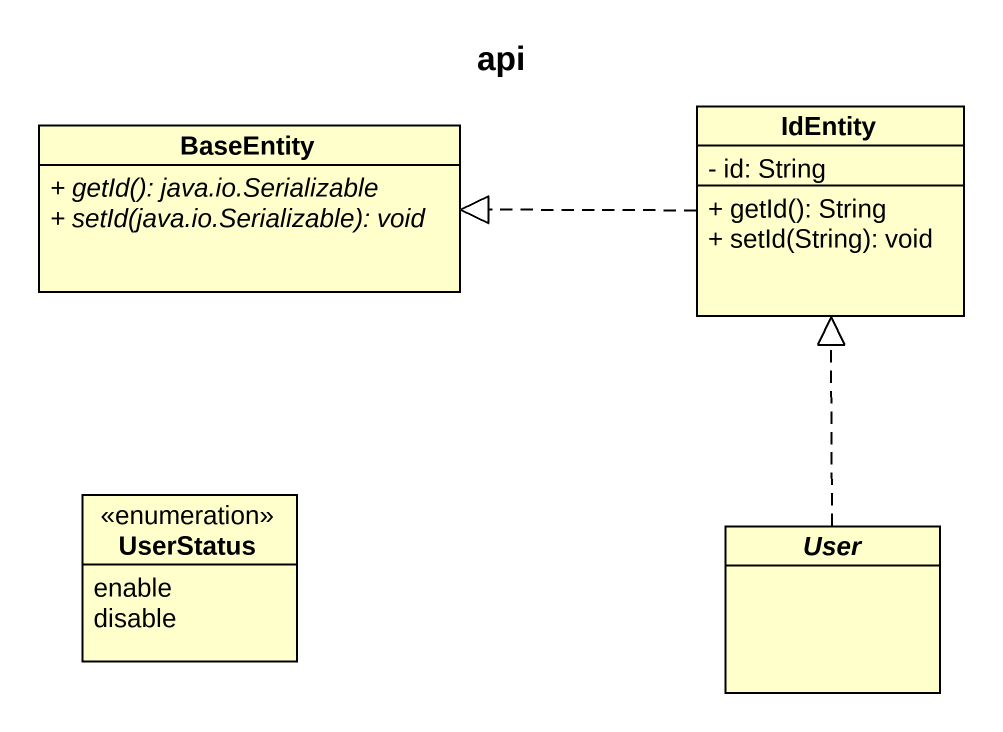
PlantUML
@startuml
title api
hide circle
hide empty members
skinparam classAttributeIconSize 0
class BaseEntity {
  {abstract} + getId(): java.io.Serializable
  {abstract} + setId(java.io.Serializable): void
}
class IdEntity {
  - id: String
  + getId(): String
  + setId(String): void
}
enum UserStatus {
  enable
  disable
}
abstract class User
IdEntity .left.|> BaseEntity
User .up.|> IdEntity
@enduml
